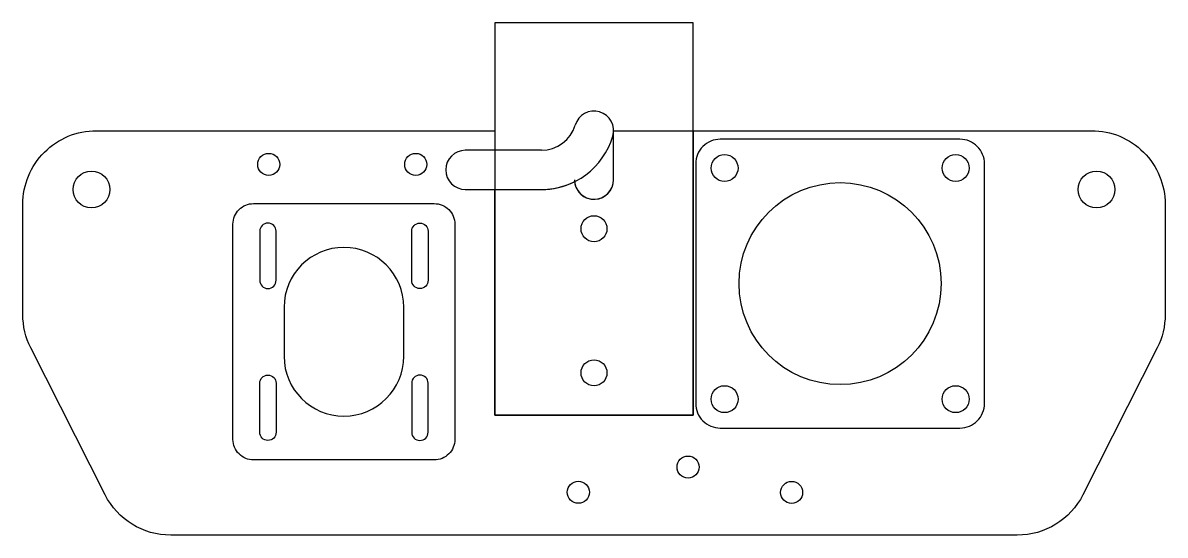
# Model space of a CAD drawing. Header units: millimetres. Extents: x -1117 to -884, y -89 to 15.
import ezdxf

# ---------------------------------------------------------------- set-up
doc = ezdxf.new("R2010")
doc.units = ezdxf.units.MM
doc.layers.get('0').update_dxf_attribs({"linetype": 'CONTINUOUS'})

msp = doc.modelspace()

# ---------------------------------------------------------------- linework, layer by layer
for p, q in [((-979.75, 15.29), (-1020.25, 15.29)), ((-1020.25, 15.29), (-1020.25, -64.71)), ((-979.75, -64.71), (-979.75, 15.29)), ((-996, -16.71), (-996, -6.71)), ((-1010.72, -10.71), (-1026.25, -10.71)), ((-1026.25, -18.71), (-1010.72, -18.71)), ((-1020.25, -64.71), (-979.75, -64.71))]:
    msp.add_line(p, q)
for points in [[(-1020.25, -6.71), (-1020.25, -10.71), (-1026.25, -10.71, 1), (-1026.25, -18.71), (-1020.25, -18.71), (-1020.25, -64.71), (-979.75, -64.71), (-979.75, -6.71), (-898.5, -6.71, -0.414214), (-883.5, -21.71), (-883.5, -44.24, -0.117597), (-885.11, -51.01), (-900.27, -80.99, -0.282839), (-913.66, -89.22), (-1086.34, -89.22, -0.282839), (-1099.73, -80.99), (-1114.89, -51.01, -0.117597), (-1116.5, -44.24), (-1116.5, -21.71, -0.414214), (-1101.5, -6.71)], [(-996, -6.71), (-979.75, -6.71), (-979.75, -64.71), (-1020.25, -64.71), (-1020.25, -18.71), (-1010.72, -18.71, 0.115556), (-1003.98, -17.14, 0.948692), (-996, -16.71)], [(-979.25, -13.46), (-979.25, -62.36, 0.414214), (-974.25, -67.36), (-925.35, -67.36, 0.414214), (-920.35, -62.36), (-920.35, -13.46, 0.414214), (-925.35, -8.46), (-974.25, -8.46, 0.414214)], [(-1032.58, -21.58, -0.414214), (-1028.38, -25.78), (-1028.38, -69.68, -0.414214), (-1032.58, -73.88), (-1069.44, -73.88, -0.414214), (-1073.64, -69.68), (-1073.64, -25.78, -0.414214), (-1069.44, -21.58)], [(-1028.38, -25.78), (-1028.38, -69.68, -0.414214), (-1032.58, -73.88), (-1069.44, -73.88, -0.414214), (-1073.64, -69.68), (-1073.64, -25.78, -0.414214), (-1069.44, -21.58), (-1032.58, -21.58, -0.414214)], [(-1064.84, -37.23), (-1064.84, -27.23, 1), (-1068.19, -27.23), (-1068.19, -37.23, 1)], [(-1033.84, -37.23, -1), (-1037.19, -37.23), (-1037.19, -27.23, -1), (-1033.84, -27.23)], [(-1038.81, -52.73), (-1038.81, -42.73, 1), (-1063.21, -42.73), (-1063.21, -52.73, 1)], [(-1068.19, -58.23, -1), (-1064.84, -58.23), (-1064.84, -68.23, -1), (-1068.19, -68.23)], [(-1037.19, -58.23), (-1037.19, -68.23, 1), (-1033.84, -68.23), (-1033.84, -58.23, 1)]]:
    msp.add_lwpolyline(points, format="xyb", close=True)
for centre, radius in [((-1066.35, -13.6), 2.25), ((-1036.35, -13.6), 2.25), ((-973.37, -14.34), 2.75), ((-973.37, -14.34), 2.75), ((-926.23, -14.34), 2.75), ((-926.23, -14.34), 2.75), ((-1102.5, -18.71), 3.75), ((-897.5, -18.71), 3.75), ((-949.8, -37.91), 20.6), ((-949.8, -37.91), 20.6), ((-1000, -26.71), 2.65), ((-1000, -56.11), 2.65), ((-973.37, -61.48), 2.75), ((-973.37, -61.48), 2.75), ((-926.23, -61.48), 2.75), ((-926.23, -61.48), 2.75), ((-980.81, -75.33), 2.25), ((-1003.2, -80.47), 2.25), ((-959.7, -80.51), 2.25)]:
    msp.add_circle(centre, radius)
for centre, radius, start, end in [((-1000, -6.71), 4, -16.5413, 163.4587), ((-1010.72, -3.53), 7.18, 270, 343.4587), ((-1010.72, -3.53), 15.18, 270, 343.4587), ((-1026.25, -14.71), 4, 90, 270), ((-1000, -16.71), 4, 180, 360)]:
    msp.add_arc(centre, radius, start, end)

doc.saveas('drawing.dxf')
